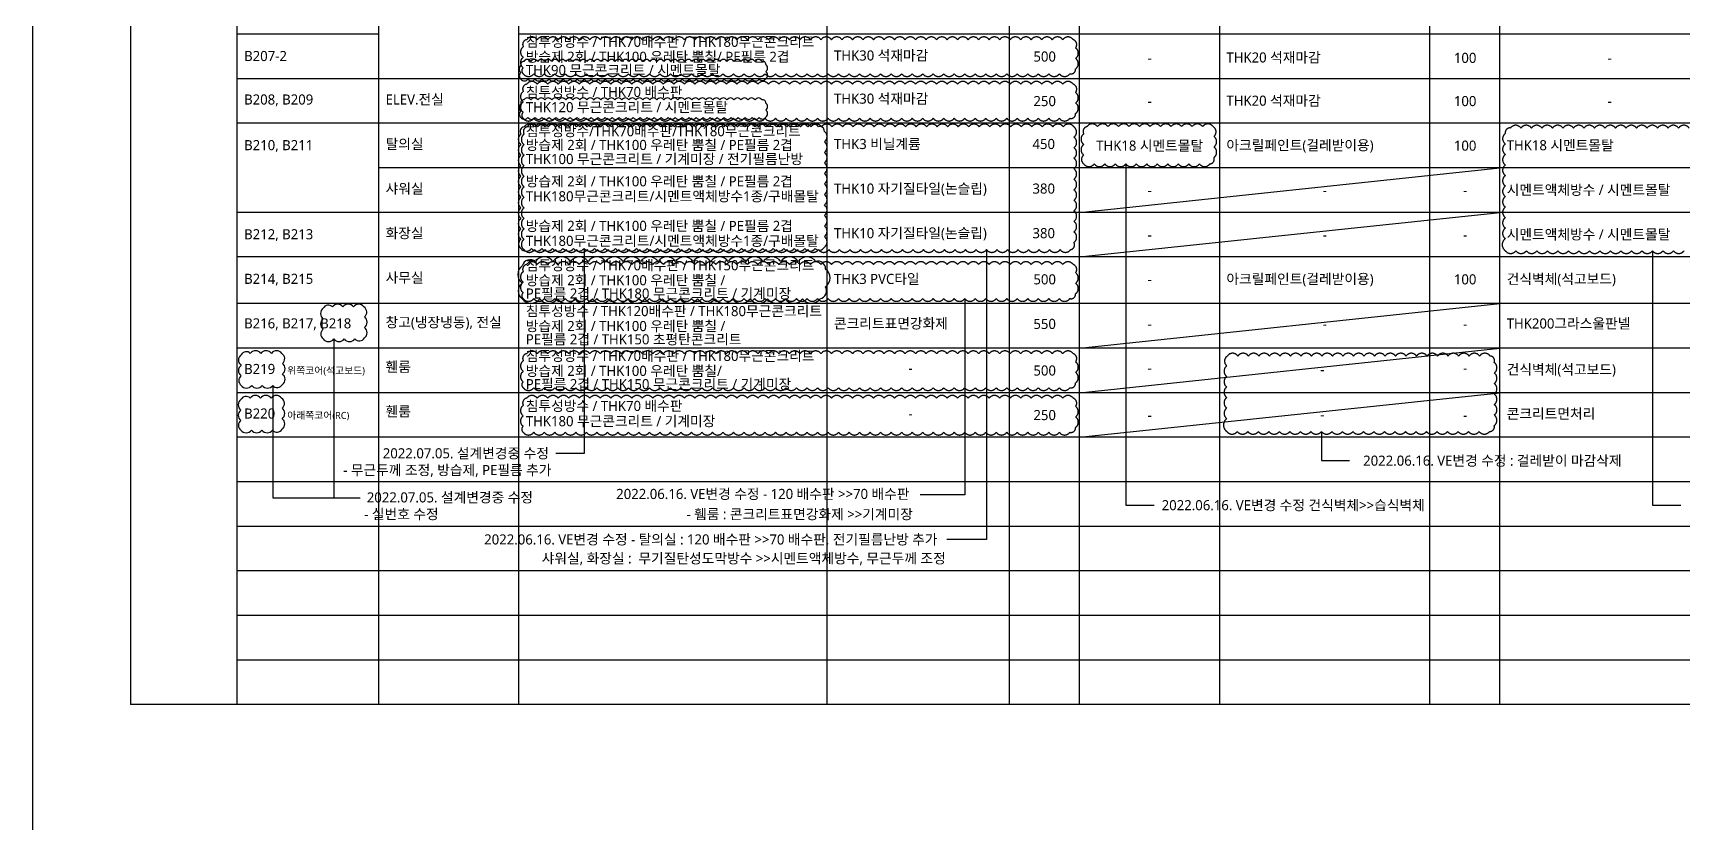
# Model space of a CAD drawing. Header units: millimetres. Extents: x 14892468 to 15300900, y -3565850 to -3401345.
# Drawn here: x 15110517 to 15115226, y -3407128 to -3404876 of the extents above; entities that cross this region are included whole.
import ezdxf
from ezdxf.enums import TextEntityAlignment as Align

# ---------------------------------------------------------------- set-up
doc = ezdxf.new("R2010")
doc.units = ezdxf.units.MM
doc.header["$LTSCALE"] = 100
doc.header["$MEASUREMENT"] = 0
doc.linetypes.add('ACAD_ISO03W100', pattern=[30, 12, -18])
doc.layers.get('Defpoints').update_dxf_attribs({"color": 171, "linetype": 'CONTINUOUS'})
for name, color, linetype in [('2', 7, 'CONTINUOUS'), ('9', 2, 'CONTINUOUS'), ('sol', 254, 'CONTINUOUS'), ('TEXT-기입', 6, 'CONTINUOUS')]:
    doc.layers.add(name, color=color, linetype=linetype)
doc.layers.add('VE변경사항적용-20220616', color=10, linetype='CONTINUOUS', plot=False)
doc.layers.add('설계변경중 추가', color=152, linetype='CONTINUOUS', plot=False)
doc.styles.add('나눔바른고딕', font='NanumBarunGothic.ttf')

msp = doc.modelspace()

# ---------------------------------------------------------------- hatches: boundary and pattern name
at = {"layer": '설계변경중 추가'}
h = msp.add_hatch(color=256, dxfattribs=at)
h.dxf.hatch_style = 1
edge = h.paths.add_edge_path()
edge.add_arc((15112117.7, -3404956.3), 2.16, 0, 360)
h = msp.add_hatch(color=256, dxfattribs=at)
h.dxf.hatch_style = 1
edge = h.paths.add_edge_path()
edge.add_arc((15112117.7, -3405066), 2.16, 0, 360)

# ---------------------------------------------------------------- linework, layer by layer
at = {"layer": '2'}
for p, q in [((15111100, -3406790.5), (15111100, -3401835.2)), ((15111504, -3406790.5), (15111504, -3401835.2)), ((15111904, -3406790.5), (15111904, -3401835.2)), ((15113504, -3406790.5), (15113504, -3401835.2)), ((15114704, -3406790.5), (15114704, -3401835.2)), ((15112784, -3406790.5), (15112784, -3401962.2)), ((15113304, -3406790.5), (15113304, -3401962.2)), ((15113904, -3406790.5), (15113904, -3401962.2)), ((15114504, -3406790.5), (15114504, -3401962.2))]:
    msp.add_line(p, q, dxfattribs=at)
at = {"layer": '9'}
msp.add_line((15117760, -3406790.5), (15110795.5, -3406790.5), dxfattribs=at)
at = {"layer": 'Defpoints', "ltscale": 0.1}
for p, q in [((15110516.9, -3565849.6), (15110516.9, -3401345.2)), ((15110795.5, -3401835.2), (15110795.5, -3406790.5)), ((15113504, -3405387), (15114704, -3405259.9)), ((15113504, -3405514), (15114704, -3405387)), ((15113504, -3405774), (15114704, -3405646.9)), ((15113504, -3405901.1), (15114704, -3405774)), ((15113504, -3406028.1), (15114704, -3405901.1))]:
    msp.add_line(p, q, dxfattribs=at)
at = {"layer": 'sol', "color": 8}
for p, q in [((15111504, -3404878.7), (15111100, -3404878.7)), ((15117760, -3404878.7), (15111904, -3404878.7)), ((15117760, -3405005.8), (15111100, -3405005.8)), ((15117760, -3405132.8), (15111100, -3405132.8)), ((15117760, -3405259.9), (15111504, -3405259.9)), ((15117760, -3405387), (15111100, -3405387)), ((15117760, -3405514), (15111100, -3405514)), ((15117760, -3405646.9), (15111100, -3405646.9)), ((15117760, -3405774), (15111100, -3405774)), ((15117760, -3405901.1), (15111100, -3405901.1)), ((15117760, -3406028.1), (15111100, -3406028.1)), ((15117760, -3406155.2), (15111100, -3406155.2)), ((15117760, -3406282.2), (15111100, -3406282.2)), ((15117760, -3406409.3), (15111100, -3406409.3)), ((15117760, -3406536.4), (15111100, -3406536.4)), ((15117760, -3406663.4), (15111100, -3406663.4))]:
    msp.add_line(p, q, dxfattribs=at)
at = {"layer": 'VE변경사항적용-20220616', "linetype": 'ACAD_ISO03W100'}
for points in [[(15111916.3, -3404991.7, 0.520567), (15111946.3, -3404991.7, 0.520567), (15111976.3, -3404991.7, 0.520567), (15112006.3, -3404991.7, 0.520567), (15112036.3, -3404991.7, 0.520567), (15112066.3, -3404991.7, 0.520567), (15112096.3, -3404991.7, 0.520567), (15112126.3, -3404991.7, 0.520567), (15112156.3, -3404991.7, 0.520567), (15112186.3, -3404991.7, 0.520567), (15112216.3, -3404991.7, 0.520567), (15112246.3, -3404991.7, 0.520567), (15112276.3, -3404991.7, 0.520567), (15112306.3, -3404991.7, 0.520567), (15112336.3, -3404991.7, 0.520567), (15112366.3, -3404991.7, 0.520567), (15112396.3, -3404991.7, 0.520567), (15112426.3, -3404991.7, 0.520567), (15112456.3, -3404991.7, 0.520567), (15112486.3, -3404991.7, 0.520567), (15112516.3, -3404991.7, 0.520567), (15112546.3, -3404991.7, 0.520567), (15112576.3, -3404991.7, 0.520567), (15112606.3, -3404991.7, 0.520567), (15112636.3, -3404991.7, 0.520567), (15112666.3, -3404991.7, 0.520567), (15112696.3, -3404991.7, 0.520567), (15112726.3, -3404991.7, 0.520567), (15112756.3, -3404991.7, 0.520567), (15112786.3, -3404991.7, 0.520567), (15112816.3, -3404991.7, 0.520567), (15112846.3, -3404991.7, 0.520567), (15112876.3, -3404991.7, 0.520567), (15112906.3, -3404991.7, 0.520567), (15112936.3, -3404991.7, 0.520567), (15112966.3, -3404991.7, 0.520567), (15112996.3, -3404991.7, 0.520567), (15113026.3, -3404991.7, 0.520567), (15113056.3, -3404991.7, 0.520567), (15113086.3, -3404991.7, 0.520567), (15113116.3, -3404991.7, 0.520567), (15113146.3, -3404991.7, 0.520567), (15113176.3, -3404991.7, 0.520567), (15113206.3, -3404991.7, 0.520567), (15113236.3, -3404991.7, 0.520567), (15113266.3, -3404991.7, 0.520567), (15113296.3, -3404991.7, 0.520567), (15113326.3, -3404991.7, 0.520567), (15113356.3, -3404991.7, 0.520567), (15113386.3, -3404991.7, 0.520567), (15113416.3, -3404991.7, 0.520567), (15113446.3, -3404991.7, 0.520567), (15113476.3, -3404991.7, 0.520567), (15113492.6, -3404977.9, 0.520567), (15113492.6, -3404947.9, 0.520567), (15113492.6, -3404917.9, 0.520567), (15113486, -3404894.5, 0.520567), (15113456, -3404894.5, 0.520567), (15113426, -3404894.5, 0.520567), (15113396, -3404894.5, 0.520567), (15113366, -3404894.5, 0.520567), (15113336, -3404894.5, 0.520567), (15113306, -3404894.5, 0.520567), (15113276, -3404894.5, 0.520567), (15113246, -3404894.5, 0.520567), (15113216, -3404894.5, 0.520567), (15113186, -3404894.5, 0.520567), (15113156, -3404894.5, 0.520567), (15113126, -3404894.5, 0.520567), (15113096, -3404894.5, 0.520567), (15113066, -3404894.5, 0.520567), (15113036, -3404894.5, 0.520567), (15113006, -3404894.5, 0.520567), (15112976, -3404894.5, 0.520567), (15112946, -3404894.5, 0.520567), (15112916, -3404894.5, 0.520567), (15112886, -3404894.5, 0.520567), (15112856, -3404894.5, 0.520567), (15112826, -3404894.5, 0.520567), (15112796, -3404894.5, 0.520567), (15112766, -3404894.5, 0.520567), (15112736, -3404894.5, 0.520567), (15112706, -3404894.5, 0.520567), (15112676, -3404894.5, 0.520567), (15112646, -3404894.5, 0.520567), (15112616, -3404894.5, 0.520567), (15112586, -3404894.5, 0.520567), (15112556, -3404894.5, 0.520567), (15112526, -3404894.5, 0.520567), (15112496, -3404894.5, 0.520567), (15112466, -3404894.5, 0.520567), (15112436, -3404894.5, 0.520567), (15112406, -3404894.5, 0.520567), (15112376, -3404894.5, 0.520567), (15112346, -3404894.5, 0.520567), (15112316, -3404894.5, 0.520567), (15112286, -3404894.5, 0.520567), (15112256, -3404894.5, 0.520567), (15112226, -3404894.5, 0.520567), (15112196, -3404894.5, 0.520567), (15112166, -3404894.5, 0.520567), (15112136, -3404894.5, 0.520567), (15112106, -3404894.5, 0.520567), (15112076, -3404894.5, 0.520567), (15112046, -3404894.5, 0.520567), (15112016, -3404894.5, 0.520567), (15111986, -3404894.5, 0.520567), (15111956, -3404894.5, 0.520567), (15111926, -3404894.5, 0.520567), (15111916.3, -3404914.8, 0.520567), (15111916.3, -3404944.8, 0.520567), (15111916.3, -3404974.8, 0.520567)], [(15111916.3, -3405118.7, 0.520567), (15111946.3, -3405118.7, 0.520567), (15111976.3, -3405118.7, 0.520567), (15112006.3, -3405118.7, 0.520567), (15112036.3, -3405118.7, 0.520567), (15112066.3, -3405118.7, 0.520567), (15112096.3, -3405118.7, 0.520567), (15112126.3, -3405118.7, 0.520567), (15112156.3, -3405118.7, 0.520567), (15112186.3, -3405118.7, 0.520567), (15112216.3, -3405118.7, 0.520567), (15112246.3, -3405118.7, 0.520567), (15112276.3, -3405118.7, 0.520567), (15112306.3, -3405118.7, 0.520567), (15112336.3, -3405118.7, 0.520567), (15112366.3, -3405118.7, 0.520567), (15112396.3, -3405118.7, 0.520567), (15112426.3, -3405118.7, 0.520567), (15112456.3, -3405118.7, 0.520567), (15112486.3, -3405118.7, 0.520567), (15112516.3, -3405118.7, 0.520567), (15112546.3, -3405118.7, 0.520567), (15112576.3, -3405118.7, 0.520567), (15112606.3, -3405118.7, 0.520567), (15112636.3, -3405118.7, 0.520567), (15112666.3, -3405118.7, 0.520567), (15112696.3, -3405118.7, 0.520567), (15112726.3, -3405118.7, 0.520567), (15112756.3, -3405118.7, 0.520567), (15112786.3, -3405118.7, 0.520567), (15112816.3, -3405118.7, 0.520567), (15112846.3, -3405118.7, 0.520567), (15112876.3, -3405118.7, 0.520567), (15112906.3, -3405118.7, 0.520567), (15112936.3, -3405118.7, 0.520567), (15112966.3, -3405118.7, 0.520567), (15112996.3, -3405118.7, 0.520567), (15113026.3, -3405118.7, 0.520567), (15113056.3, -3405118.7, 0.520567), (15113086.3, -3405118.7, 0.520567), (15113116.3, -3405118.7, 0.520567), (15113146.3, -3405118.7, 0.520567), (15113176.3, -3405118.7, 0.520567), (15113206.3, -3405118.7, 0.520567), (15113236.3, -3405118.7, 0.520567), (15113266.3, -3405118.7, 0.520567), (15113296.3, -3405118.7, 0.520567), (15113326.3, -3405118.7, 0.520567), (15113356.3, -3405118.7, 0.520567), (15113386.3, -3405118.7, 0.520567), (15113416.3, -3405118.7, 0.520567), (15113446.3, -3405118.7, 0.520567), (15113476.3, -3405118.7, 0.520567), (15113492.6, -3405105, 0.520567), (15113492.6, -3405075, 0.520567), (15113492.6, -3405045, 0.520567), (15113486, -3405021.5, 0.520567), (15113456, -3405021.5, 0.520567), (15113426, -3405021.5, 0.520567), (15113396, -3405021.5, 0.520567), (15113366, -3405021.5, 0.520567), (15113336, -3405021.5, 0.520567), (15113306, -3405021.5, 0.520567), (15113276, -3405021.5, 0.520567), (15113246, -3405021.5, 0.520567), (15113216, -3405021.5, 0.520567), (15113186, -3405021.5, 0.520567), (15113156, -3405021.5, 0.520567), (15113126, -3405021.5, 0.520567), (15113096, -3405021.5, 0.520567), (15113066, -3405021.5, 0.520567), (15113036, -3405021.5, 0.520567), (15113006, -3405021.5, 0.520567), (15112976, -3405021.5, 0.520567), (15112946, -3405021.5, 0.520567), (15112916, -3405021.5, 0.520567), (15112886, -3405021.5, 0.520567), (15112856, -3405021.5, 0.520567), (15112826, -3405021.5, 0.520567), (15112796, -3405021.5, 0.520567), (15112766, -3405021.5, 0.520567), (15112736, -3405021.5, 0.520567), (15112706, -3405021.5, 0.520567), (15112676, -3405021.5, 0.520567), (15112646, -3405021.5, 0.520567), (15112616, -3405021.5, 0.520567), (15112586, -3405021.5, 0.520567), (15112556, -3405021.5, 0.520567), (15112526, -3405021.5, 0.520567), (15112496, -3405021.5, 0.520567), (15112466, -3405021.5, 0.520567), (15112436, -3405021.5, 0.520567), (15112406, -3405021.5, 0.520567), (15112376, -3405021.5, 0.520567), (15112346, -3405021.5, 0.520567), (15112316, -3405021.5, 0.520567), (15112286, -3405021.5, 0.520567), (15112256, -3405021.5, 0.520567), (15112226, -3405021.5, 0.520567), (15112196, -3405021.5, 0.520567), (15112166, -3405021.5, 0.520567), (15112136, -3405021.5, 0.520567), (15112106, -3405021.5, 0.520567), (15112076, -3405021.5, 0.520567), (15112046, -3405021.5, 0.520567), (15112016, -3405021.5, 0.520567), (15111986, -3405021.5, 0.520567), (15111956, -3405021.5, 0.520567), (15111926, -3405021.5, 0.520567), (15111916.3, -3405041.9, 0.520567), (15111916.3, -3405071.9, 0.520567), (15111916.3, -3405101.9, 0.520567)], [(15111918.6, -3405493.2, 0.520567), (15111948.6, -3405493.2, 0.520567), (15111978.6, -3405493.2, 0.520567), (15112008.6, -3405493.2, 0.520567), (15112038.6, -3405493.2, 0.520567), (15112068.6, -3405493.2, 0.520567), (15112098.6, -3405493.2, 0.520567), (15112128.6, -3405493.2, 0.520567), (15112158.6, -3405493.2, 0.520567), (15112188.6, -3405493.2, 0.520567), (15112218.6, -3405493.2, 0.520567), (15112248.6, -3405493.2, 0.520567), (15112278.6, -3405493.2, 0.520567), (15112308.6, -3405493.2, 0.520567), (15112338.6, -3405493.2, 0.520567), (15112368.6, -3405493.2, 0.520567), (15112398.6, -3405493.2, 0.520567), (15112428.6, -3405493.2, 0.520567), (15112458.6, -3405493.2, 0.520567), (15112488.6, -3405493.2, 0.520567), (15112518.6, -3405493.2, 0.520567), (15112548.6, -3405493.2, 0.520567), (15112578.6, -3405493.2, 0.520567), (15112608.6, -3405493.2, 0.520567), (15112638.6, -3405493.2, 0.520567), (15112668.6, -3405493.2, 0.520567), (15112698.6, -3405493.2, 0.520567), (15112728.6, -3405493.2, 0.520567), (15112758.6, -3405493.2, 0.520567), (15112788.6, -3405493.2, 0.520567), (15112818.6, -3405493.2, 0.520567), (15112848.6, -3405493.2, 0.520567), (15112878.6, -3405493.2, 0.520567), (15112908.6, -3405493.2, 0.520567), (15112938.6, -3405493.2, 0.520567), (15112968.6, -3405493.2, 0.520567), (15112998.6, -3405493.2, 0.520567), (15113028.6, -3405493.2, 0.520567), (15113058.6, -3405493.2, 0.520567), (15113088.6, -3405493.2, 0.520567), (15113118.6, -3405493.2, 0.520567), (15113148.6, -3405493.2, 0.520567), (15113178.6, -3405493.2, 0.520567), (15113208.6, -3405493.2, 0.520567), (15113238.6, -3405493.2, 0.520567), (15113268.6, -3405493.2, 0.520567), (15113298.6, -3405493.2, 0.520567), (15113328.6, -3405493.2, 0.520567), (15113358.6, -3405493.2, 0.520567), (15113388.6, -3405493.2, 0.520567), (15113418.6, -3405493.2, 0.520567), (15113448.6, -3405493.2, 0.520567), (15113478.6, -3405493.2, 0.520567), (15113487.9, -3405472.5, 0.520567), (15113487.9, -3405442.5, 0.520567), (15113487.9, -3405412.5, 0.520567), (15113487.9, -3405382.5, 0.520567), (15113487.9, -3405352.5, 0.520567), (15113487.9, -3405322.5, 0.520567), (15113487.9, -3405292.5, 0.520567), (15113487.9, -3405262.5, 0.520567), (15113487.9, -3405232.5, 0.520567), (15113487.9, -3405202.5, 0.520567), (15113487.9, -3405172.5, 0.520567), (15113487.6, -3405142.9, 0.520567), (15113457.6, -3405142.9, 0.520567), (15113427.6, -3405142.9, 0.520567), (15113397.6, -3405142.9, 0.520567), (15113367.6, -3405142.9, 0.520567), (15113337.6, -3405142.9, 0.520567), (15113307.6, -3405142.9, 0.520567), (15113277.6, -3405142.9, 0.520567), (15113247.6, -3405142.9, 0.520567), (15113217.6, -3405142.9, 0.520567), (15113187.6, -3405142.9, 0.520567), (15113157.6, -3405142.9, 0.520567), (15113127.6, -3405142.9, 0.520567), (15113097.6, -3405142.9, 0.520567), (15113067.6, -3405142.9, 0.520567), (15113037.6, -3405142.9, 0.520567), (15113007.6, -3405142.9, 0.520567), (15112977.6, -3405142.9, 0.520567), (15112947.6, -3405142.9, 0.520567), (15112917.6, -3405142.9, 0.520567), (15112887.6, -3405142.9, 0.520567), (15112857.6, -3405142.9, 0.520567), (15112827.6, -3405142.9, 0.520567), (15112797.6, -3405142.9, 0.520567), (15112767.6, -3405142.9, 0.520567), (15112737.6, -3405142.9, 0.520567), (15112707.6, -3405142.9, 0.520567), (15112677.6, -3405142.9, 0.520567), (15112647.6, -3405142.9, 0.520567), (15112617.6, -3405142.9, 0.520567), (15112587.6, -3405142.9, 0.520567), (15112557.6, -3405142.9, 0.520567), (15112527.6, -3405142.9, 0.520567), (15112497.6, -3405142.9, 0.520567), (15112467.6, -3405142.9, 0.520567), (15112437.6, -3405142.9, 0.520567), (15112407.6, -3405142.9, 0.520567), (15112377.6, -3405142.9, 0.520567), (15112347.6, -3405142.9, 0.520567), (15112317.6, -3405142.9, 0.520567), (15112287.6, -3405142.9, 0.520567), (15112257.6, -3405142.9, 0.520567), (15112227.6, -3405142.9, 0.520567), (15112197.6, -3405142.9, 0.520567), (15112167.6, -3405142.9, 0.520567), (15112137.6, -3405142.9, 0.520567), (15112107.6, -3405142.9, 0.520567), (15112077.6, -3405142.9, 0.520567), (15112047.6, -3405142.9, 0.520567), (15112017.6, -3405142.9, 0.520567), (15111987.6, -3405142.9, 0.520567), (15111957.6, -3405142.9, 0.520567), (15111927.6, -3405142.9, 0.520567), (15111918.6, -3405164, 0.520567), (15111918.6, -3405194, 0.520567), (15111918.6, -3405224, 0.520567), (15111918.6, -3405254, 0.520567), (15111918.6, -3405284, 0.520567), (15111918.6, -3405314, 0.520567), (15111918.6, -3405344, 0.520567), (15111918.6, -3405374, 0.520567), (15111918.6, -3405404, 0.520567), (15111918.6, -3405434, 0.520567), (15111918.6, -3405464, 0.520567)], [(15113516, -3405248.8, 0.520567), (15113546, -3405248.8, 0.520567), (15113576, -3405248.8, 0.520567), (15113606, -3405248.8, 0.520567), (15113636, -3405248.8, 0.520567), (15113666, -3405248.8, 0.520567), (15113696, -3405248.8, 0.520567), (15113726, -3405248.8, 0.520567), (15113756, -3405248.8, 0.520567), (15113786, -3405248.8, 0.520567), (15113816, -3405248.8, 0.520567), (15113846, -3405248.8, 0.520567), (15113876, -3405248.8, 0.520567), (15113887.5, -3405230.3, 0.520567), (15113887.5, -3405200.3, 0.520567), (15113887.5, -3405170.3, 0.520567), (15113885.2, -3405142.5, 0.520567), (15113855.2, -3405142.5, 0.520567), (15113825.2, -3405142.5, 0.520567), (15113795.2, -3405142.5, 0.520567), (15113765.2, -3405142.5, 0.520567), (15113735.2, -3405142.5, 0.520567), (15113705.2, -3405142.5, 0.520567), (15113675.2, -3405142.5, 0.520567), (15113645.2, -3405142.5, 0.520567), (15113615.2, -3405142.5, 0.520567), (15113585.2, -3405142.5, 0.520567), (15113555.2, -3405142.5, 0.520567), (15113525.2, -3405142.5, 0.520567), (15113516, -3405163.3, 0.520567), (15113516, -3405193.3, 0.520567), (15113516, -3405223.3, 0.520567)], [(15111916.3, -3405632.8, 0.520567), (15111946.3, -3405632.8, 0.520567), (15111976.3, -3405632.8, 0.520567), (15112006.3, -3405632.8, 0.520567), (15112036.3, -3405632.8, 0.520567), (15112066.3, -3405632.8, 0.520567), (15112096.3, -3405632.8, 0.520567), (15112126.3, -3405632.8, 0.520567), (15112156.3, -3405632.8, 0.520567), (15112186.3, -3405632.8, 0.520567), (15112216.3, -3405632.8, 0.520567), (15112246.3, -3405632.8, 0.520567), (15112276.3, -3405632.8, 0.520567), (15112306.3, -3405632.8, 0.520567), (15112336.3, -3405632.8, 0.520567), (15112366.3, -3405632.8, 0.520567), (15112396.3, -3405632.8, 0.520567), (15112426.3, -3405632.8, 0.520567), (15112456.3, -3405632.8, 0.520567), (15112486.3, -3405632.8, 0.520567), (15112516.3, -3405632.8, 0.520567), (15112546.3, -3405632.8, 0.520567), (15112576.3, -3405632.8, 0.520567), (15112606.3, -3405632.8, 0.520567), (15112636.3, -3405632.8, 0.520567), (15112666.3, -3405632.8, 0.520567), (15112696.3, -3405632.8, 0.520567), (15112726.3, -3405632.8, 0.520567), (15112756.3, -3405632.8, 0.520567), (15112786.3, -3405632.8, 0.520567), (15112816.3, -3405632.8, 0.520567), (15112846.3, -3405632.8, 0.520567), (15112876.3, -3405632.8, 0.520567), (15112906.3, -3405632.8, 0.520567), (15112936.3, -3405632.8, 0.520567), (15112966.3, -3405632.8, 0.520567), (15112996.3, -3405632.8, 0.520567), (15113026.3, -3405632.8, 0.520567), (15113056.3, -3405632.8, 0.520567), (15113086.3, -3405632.8, 0.520567), (15113116.3, -3405632.8, 0.520567), (15113146.3, -3405632.8, 0.520567), (15113176.3, -3405632.8, 0.520567), (15113206.3, -3405632.8, 0.520567), (15113236.3, -3405632.8, 0.520567), (15113266.3, -3405632.8, 0.520567), (15113296.3, -3405632.8, 0.520567), (15113326.3, -3405632.8, 0.520567), (15113356.3, -3405632.8, 0.520567), (15113386.3, -3405632.8, 0.520567), (15113416.3, -3405632.8, 0.520567), (15113446.3, -3405632.8, 0.520567), (15113476.3, -3405632.8, 0.520567), (15113492.6, -3405619.1, 0.520567), (15113492.6, -3405589.1, 0.520567), (15113492.6, -3405559.1, 0.520567), (15113486, -3405535.6, 0.520567), (15113456, -3405535.6, 0.520567), (15113426, -3405535.6, 0.520567), (15113396, -3405535.6, 0.520567), (15113366, -3405535.6, 0.520567), (15113336, -3405535.6, 0.520567), (15113306, -3405535.6, 0.520567), (15113276, -3405535.6, 0.520567), (15113246, -3405535.6, 0.520567), (15113216, -3405535.6, 0.520567), (15113186, -3405535.6, 0.520567), (15113156, -3405535.6, 0.520567), (15113126, -3405535.6, 0.520567), (15113096, -3405535.6, 0.520567), (15113066, -3405535.6, 0.520567), (15113036, -3405535.6, 0.520567), (15113006, -3405535.6, 0.520567), (15112976, -3405535.6, 0.520567), (15112946, -3405535.6, 0.520567), (15112916, -3405535.6, 0.520567), (15112886, -3405535.6, 0.520567), (15112856, -3405535.6, 0.520567), (15112826, -3405535.6, 0.520567), (15112796, -3405535.6, 0.520567), (15112766, -3405535.6, 0.520567), (15112736, -3405535.6, 0.520567), (15112706, -3405535.6, 0.520567), (15112676, -3405535.6, 0.520567), (15112646, -3405535.6, 0.520567), (15112616, -3405535.6, 0.520567), (15112586, -3405535.6, 0.520567), (15112556, -3405535.6, 0.520567), (15112526, -3405535.6, 0.520567), (15112496, -3405535.6, 0.520567), (15112466, -3405535.6, 0.520567), (15112436, -3405535.6, 0.520567), (15112406, -3405535.6, 0.520567), (15112376, -3405535.6, 0.520567), (15112346, -3405535.6, 0.520567), (15112316, -3405535.6, 0.520567), (15112286, -3405535.6, 0.520567), (15112256, -3405535.6, 0.520567), (15112226, -3405535.6, 0.520567), (15112196, -3405535.6, 0.520567), (15112166, -3405535.6, 0.520567), (15112136, -3405535.6, 0.520567), (15112106, -3405535.6, 0.520567), (15112076, -3405535.6, 0.520567), (15112046, -3405535.6, 0.520567), (15112016, -3405535.6, 0.520567), (15111986, -3405535.6, 0.520567), (15111956, -3405535.6, 0.520567), (15111926, -3405535.6, 0.520567), (15111916.3, -3405556, 0.520567), (15111916.3, -3405586, 0.520567), (15111916.3, -3405616, 0.520567)], [(15111916.3, -3405886.9, 0.520567), (15111946.3, -3405886.9, 0.520567), (15111976.3, -3405886.9, 0.520567), (15112006.3, -3405886.9, 0.520567), (15112036.3, -3405886.9, 0.520567), (15112066.3, -3405886.9, 0.520567), (15112096.3, -3405886.9, 0.520567), (15112126.3, -3405886.9, 0.520567), (15112156.3, -3405886.9, 0.520567), (15112186.3, -3405886.9, 0.520567), (15112216.3, -3405886.9, 0.520567), (15112246.3, -3405886.9, 0.520567), (15112276.3, -3405886.9, 0.520567), (15112306.3, -3405886.9, 0.520567), (15112336.3, -3405886.9, 0.520567), (15112366.3, -3405886.9, 0.520567), (15112396.3, -3405886.9, 0.520567), (15112426.3, -3405886.9, 0.520567), (15112456.3, -3405886.9, 0.520567), (15112486.3, -3405886.9, 0.520567), (15112516.3, -3405886.9, 0.520567), (15112546.3, -3405886.9, 0.520567), (15112576.3, -3405886.9, 0.520567), (15112606.3, -3405886.9, 0.520567), (15112636.3, -3405886.9, 0.520567), (15112666.3, -3405886.9, 0.520567), (15112696.3, -3405886.9, 0.520567), (15112726.3, -3405886.9, 0.520567), (15112756.3, -3405886.9, 0.520567), (15112786.3, -3405886.9, 0.520567), (15112816.3, -3405886.9, 0.520567), (15112846.3, -3405886.9, 0.520567), (15112876.3, -3405886.9, 0.520567), (15112906.3, -3405886.9, 0.520567), (15112936.3, -3405886.9, 0.520567), (15112966.3, -3405886.9, 0.520567), (15112996.3, -3405886.9, 0.520567), (15113026.3, -3405886.9, 0.520567), (15113056.3, -3405886.9, 0.520567), (15113086.3, -3405886.9, 0.520567), (15113116.3, -3405886.9, 0.520567), (15113146.3, -3405886.9, 0.520567), (15113176.3, -3405886.9, 0.520567), (15113206.3, -3405886.9, 0.520567), (15113236.3, -3405886.9, 0.520567), (15113266.3, -3405886.9, 0.520567), (15113296.3, -3405886.9, 0.520567), (15113326.3, -3405886.9, 0.520567), (15113356.3, -3405886.9, 0.520567), (15113386.3, -3405886.9, 0.520567), (15113416.3, -3405886.9, 0.520567), (15113446.3, -3405886.9, 0.520567), (15113476.3, -3405886.9, 0.520567), (15113492.6, -3405873.2, 0.520567), (15113492.6, -3405843.2, 0.520567), (15113492.6, -3405813.2, 0.520567), (15113486, -3405789.8, 0.520567), (15113456, -3405789.8, 0.520567), (15113426, -3405789.8, 0.520567), (15113396, -3405789.8, 0.520567), (15113366, -3405789.8, 0.520567), (15113336, -3405789.8, 0.520567), (15113306, -3405789.8, 0.520567), (15113276, -3405789.8, 0.520567), (15113246, -3405789.8, 0.520567), (15113216, -3405789.8, 0.520567), (15113186, -3405789.8, 0.520567), (15113156, -3405789.8, 0.520567), (15113126, -3405789.8, 0.520567), (15113096, -3405789.8, 0.520567), (15113066, -3405789.8, 0.520567), (15113036, -3405789.8, 0.520567), (15113006, -3405789.8, 0.520567), (15112976, -3405789.8, 0.520567), (15112946, -3405789.8, 0.520567), (15112916, -3405789.8, 0.520567), (15112886, -3405789.8, 0.520567), (15112856, -3405789.8, 0.520567), (15112826, -3405789.8, 0.520567), (15112796, -3405789.8, 0.520567), (15112766, -3405789.8, 0.520567), (15112736, -3405789.8, 0.520567), (15112706, -3405789.8, 0.520567), (15112676, -3405789.8, 0.520567), (15112646, -3405789.8, 0.520567), (15112616, -3405789.8, 0.520567), (15112586, -3405789.8, 0.520567), (15112556, -3405789.8, 0.520567), (15112526, -3405789.8, 0.520567), (15112496, -3405789.8, 0.520567), (15112466, -3405789.8, 0.520567), (15112436, -3405789.8, 0.520567), (15112406, -3405789.8, 0.520567), (15112376, -3405789.8, 0.520567), (15112346, -3405789.8, 0.520567), (15112316, -3405789.8, 0.520567), (15112286, -3405789.8, 0.520567), (15112256, -3405789.8, 0.520567), (15112226, -3405789.8, 0.520567), (15112196, -3405789.8, 0.520567), (15112166, -3405789.8, 0.520567), (15112136, -3405789.8, 0.520567), (15112106, -3405789.8, 0.520567), (15112076, -3405789.8, 0.520567), (15112046, -3405789.8, 0.520567), (15112016, -3405789.8, 0.520567), (15111986, -3405789.8, 0.520567), (15111956, -3405789.8, 0.520567), (15111926, -3405789.8, 0.520567), (15111916.3, -3405810.1, 0.520567), (15111916.3, -3405840.1, 0.520567), (15111916.3, -3405870.1, 0.520567)], [(15113924.3, -3406011.6, 0.520567), (15113954.3, -3406011.6, 0.520567), (15113984.3, -3406011.6, 0.520567), (15114014.3, -3406011.6, 0.520567), (15114044.3, -3406011.6, 0.520567), (15114074.3, -3406011.6, 0.520567), (15114104.3, -3406011.6, 0.520567), (15114134.3, -3406011.6, 0.520567), (15114164.3, -3406011.6, 0.520567), (15114194.3, -3406011.6, 0.520567), (15114224.3, -3406011.6, 0.520567), (15114254.3, -3406011.6, 0.520567), (15114284.3, -3406011.6, 0.520567), (15114314.3, -3406011.6, 0.520567), (15114344.3, -3406011.6, 0.520567), (15114374.3, -3406011.6, 0.520567), (15114404.3, -3406011.6, 0.520567), (15114434.3, -3406011.6, 0.520567), (15114464.3, -3406011.6, 0.520567), (15114494.3, -3406011.6, 0.520567), (15114524.3, -3406011.6, 0.520567), (15114554.3, -3406011.6, 0.520567), (15114584.3, -3406011.6, 0.520567), (15114614.3, -3406011.6, 0.520567), (15114644.3, -3406011.6, 0.520567), (15114674.3, -3406011.6, 0.520567), (15114687.5, -3405994.9, 0.520567), (15114687.5, -3405964.9, 0.520567), (15114687.5, -3405934.9, 0.520567), (15114687.5, -3405904.9, 0.520567), (15114687.5, -3405874.9, 0.520567), (15114687.5, -3405844.9, 0.520567), (15114687.5, -3405814.9, 0.520567), (15114675.9, -3405796.5, 0.520567), (15114645.9, -3405796.5, 0.520567), (15114615.9, -3405796.5, 0.520567), (15114585.9, -3405796.5, 0.520567), (15114555.9, -3405796.5, 0.520567), (15114525.9, -3405796.5, 0.520567), (15114495.9, -3405796.5, 0.520567), (15114465.9, -3405796.5, 0.520567), (15114435.9, -3405796.5, 0.520567), (15114405.9, -3405796.5, 0.520567), (15114375.9, -3405796.5, 0.520567), (15114345.9, -3405796.5, 0.520567), (15114315.9, -3405796.5, 0.520567), (15114285.9, -3405796.5, 0.520567), (15114255.9, -3405796.5, 0.520567), (15114225.9, -3405796.5, 0.520567), (15114195.9, -3405796.5, 0.520567), (15114165.9, -3405796.5, 0.520567), (15114135.9, -3405796.5, 0.520567), (15114105.9, -3405796.5, 0.520567), (15114075.9, -3405796.5, 0.520567), (15114045.9, -3405796.5, 0.520567), (15114015.9, -3405796.5, 0.520567), (15113985.9, -3405796.5, 0.520567), (15113955.9, -3405796.5, 0.520567), (15113925.9, -3405796.5, 0.520567), (15113924.3, -3405824.9, 0.520567), (15113924.3, -3405854.9, 0.520567), (15113924.3, -3405884.9, 0.520567), (15113924.3, -3405914.9, 0.520567), (15113924.3, -3405944.9, 0.520567), (15113924.3, -3405974.9, 0.520567)], [(15111916.3, -3406014, 0.520567), (15111946.3, -3406014, 0.520567), (15111976.3, -3406014, 0.520567), (15112006.3, -3406014, 0.520567), (15112036.3, -3406014, 0.520567), (15112066.3, -3406014, 0.520567), (15112096.3, -3406014, 0.520567), (15112126.3, -3406014, 0.520567), (15112156.3, -3406014, 0.520567), (15112186.3, -3406014, 0.520567), (15112216.3, -3406014, 0.520567), (15112246.3, -3406014, 0.520567), (15112276.3, -3406014, 0.520567), (15112306.3, -3406014, 0.520567), (15112336.3, -3406014, 0.520567), (15112366.3, -3406014, 0.520567), (15112396.3, -3406014, 0.520567), (15112426.3, -3406014, 0.520567), (15112456.3, -3406014, 0.520567), (15112486.3, -3406014, 0.520567), (15112516.3, -3406014, 0.520567), (15112546.3, -3406014, 0.520567), (15112576.3, -3406014, 0.520567), (15112606.3, -3406014, 0.520567), (15112636.3, -3406014, 0.520567), (15112666.3, -3406014, 0.520567), (15112696.3, -3406014, 0.520567), (15112726.3, -3406014, 0.520567), (15112756.3, -3406014, 0.520567), (15112786.3, -3406014, 0.520567), (15112816.3, -3406014, 0.520567), (15112846.3, -3406014, 0.520567), (15112876.3, -3406014, 0.520567), (15112906.3, -3406014, 0.520567), (15112936.3, -3406014, 0.520567), (15112966.3, -3406014, 0.520567), (15112996.3, -3406014, 0.520567), (15113026.3, -3406014, 0.520567), (15113056.3, -3406014, 0.520567), (15113086.3, -3406014, 0.520567), (15113116.3, -3406014, 0.520567), (15113146.3, -3406014, 0.520567), (15113176.3, -3406014, 0.520567), (15113206.3, -3406014, 0.520567), (15113236.3, -3406014, 0.520567), (15113266.3, -3406014, 0.520567), (15113296.3, -3406014, 0.520567), (15113326.3, -3406014, 0.520567), (15113356.3, -3406014, 0.520567), (15113386.3, -3406014, 0.520567), (15113416.3, -3406014, 0.520567), (15113446.3, -3406014, 0.520567), (15113476.3, -3406014, 0.520567), (15113492.6, -3406000.2, 0.520567), (15113492.6, -3405970.2, 0.520567), (15113492.6, -3405940.2, 0.520567), (15113486, -3405916.8, 0.520567), (15113456, -3405916.8, 0.520567), (15113426, -3405916.8, 0.520567), (15113396, -3405916.8, 0.520567), (15113366, -3405916.8, 0.520567), (15113336, -3405916.8, 0.520567), (15113306, -3405916.8, 0.520567), (15113276, -3405916.8, 0.520567), (15113246, -3405916.8, 0.520567), (15113216, -3405916.8, 0.520567), (15113186, -3405916.8, 0.520567), (15113156, -3405916.8, 0.520567), (15113126, -3405916.8, 0.520567), (15113096, -3405916.8, 0.520567), (15113066, -3405916.8, 0.520567), (15113036, -3405916.8, 0.520567), (15113006, -3405916.8, 0.520567), (15112976, -3405916.8, 0.520567), (15112946, -3405916.8, 0.520567), (15112916, -3405916.8, 0.520567), (15112886, -3405916.8, 0.520567), (15112856, -3405916.8, 0.520567), (15112826, -3405916.8, 0.520567), (15112796, -3405916.8, 0.520567), (15112766, -3405916.8, 0.520567), (15112736, -3405916.8, 0.520567), (15112706, -3405916.8, 0.520567), (15112676, -3405916.8, 0.520567), (15112646, -3405916.8, 0.520567), (15112616, -3405916.8, 0.520567), (15112586, -3405916.8, 0.520567), (15112556, -3405916.8, 0.520567), (15112526, -3405916.8, 0.520567), (15112496, -3405916.8, 0.520567), (15112466, -3405916.8, 0.520567), (15112436, -3405916.8, 0.520567), (15112406, -3405916.8, 0.520567), (15112376, -3405916.8, 0.520567), (15112346, -3405916.8, 0.520567), (15112316, -3405916.8, 0.520567), (15112286, -3405916.8, 0.520567), (15112256, -3405916.8, 0.520567), (15112226, -3405916.8, 0.520567), (15112196, -3405916.8, 0.520567), (15112166, -3405916.8, 0.520567), (15112136, -3405916.8, 0.520567), (15112106, -3405916.8, 0.520567), (15112076, -3405916.8, 0.520567), (15112046, -3405916.8, 0.520567), (15112016, -3405916.8, 0.520567), (15111986, -3405916.8, 0.520567), (15111956, -3405916.8, 0.520567), (15111926, -3405916.8, 0.520567), (15111916.3, -3405937.2, 0.520567), (15111916.3, -3405967.2, 0.520567), (15111916.3, -3405997.2, 0.520567)]]:
    msp.add_lwpolyline(points, format="xyb", close=True, dxfattribs=at)
msp.add_lwpolyline([(15115243.8, -3405146.4, 0.520567), (15115213.8, -3405146.4, 0.520567), (15115183.8, -3405146.4, 0.520567), (15115153.8, -3405146.4, 0.520567), (15115123.8, -3405146.4, 0.520567), (15115093.8, -3405146.4, 0.520567), (15115063.8, -3405146.4, 0.520567), (15115033.8, -3405146.4, 0.520567), (15115003.8, -3405146.4, 0.520567), (15114973.8, -3405146.4, 0.520567), (15114943.8, -3405146.4, 0.520567), (15114913.8, -3405146.4, 0.520567), (15114883.8, -3405146.4, 0.520567), (15114853.8, -3405146.4, 0.520567), (15114823.8, -3405146.4, 0.520567), (15114793.8, -3405146.4, 0.520567), (15114763.8, -3405146.4, 0.520567), (15114733.8, -3405146.4, 0.520567), (15114719.3, -3405161.9, 0.520567), (15114719.3, -3405191.9, 0.520567), (15114719.3, -3405221.9, 0.520567), (15114719.3, -3405251.9, 0.520567), (15114719.3, -3405281.9, 0.520567), (15114719.3, -3405311.9, 0.520567), (15114719.3, -3405341.9, 0.520567), (15114719.3, -3405371.9, 0.520567), (15114719.3, -3405401.9, 0.520567), (15114719.3, -3405431.9, 0.520567), (15114719.3, -3405461.9, 0.520567), (15114719.3, -3405496.4, 0.520567), (15114749.3, -3405496.4, 0.520567), (15114779.3, -3405496.4, 0.520567), (15114809.3, -3405496.4, 0.520567), (15114839.3, -3405496.4, 0.520567), (15114869.3, -3405496.4, 0.520567), (15114899.3, -3405496.4, 0.520567), (15114929.3, -3405496.4, 0.520567), (15114959.3, -3405496.4, 0.520567), (15114989.3, -3405496.4, 0.520567), (15115019.3, -3405496.4, 0.520567), (15115049.3, -3405496.4, 0.520567), (15115079.3, -3405496.4, 0.520567), (15115109.3, -3405496.4, 0.520567), (15115139.3, -3405496.4, 0.520567), (15115169.3, -3405496.4, 0.520567), (15115199.3, -3405496.4, 0.520567), (15115229.3, -3405496.4, 0.520567)], format="xyb", dxfattribs=at)
at = {"layer": 'VE변경사항적용-20220616'}
for points in [[(15113636, -3405248.8), (15113636, -3406221.7), (15113716.5, -3406221.7)], [(15113238.6, -3405493.2), (15113238.6, -3406320.1), (15113125.4, -3406320.1)], [(15115139.3, -3405497.1), (15115139.3, -3406221.7), (15115219.9, -3406221.7)], [(15113176.3, -3405632.8), (15113176.3, -3406191.9), (15113049.4, -3406191.9)], [(15114194.3, -3406011.6), (15114194.3, -3406094.6), (15114274.9, -3406094.6)]]:
    msp.add_lwpolyline(points, dxfattribs=at)
at = {"layer": '설계변경중 추가'}
for p, q in [((15111375.4, -3405747.6), (15111375.4, -3406200.5)), ((15111201.1, -3405880.2), (15111201.1, -3406200.5)), ((15111201.1, -3406200.5), (15111451.2, -3406200.5))]:
    msp.add_line(p, q, dxfattribs=at)
for points in [[(15111909.7, -3405006.8, 0.520567), (15111929.7, -3405006.8, 0.520567), (15111949.7, -3405006.8, 0.520567), (15111969.7, -3405006.8, 0.520567), (15111989.7, -3405006.8, 0.520567), (15112009.7, -3405006.8, 0.520567), (15112029.7, -3405006.8, 0.520567), (15112049.7, -3405006.8, 0.520567), (15112069.7, -3405006.8, 0.520567), (15112089.7, -3405006.8, 0.520567), (15112109.7, -3405006.8, 0.520567), (15112129.7, -3405006.8, 0.520567), (15112149.7, -3405006.8, 0.520567), (15112169.7, -3405006.8, 0.520567), (15112189.7, -3405006.8, 0.520567), (15112209.7, -3405006.8, 0.520567), (15112229.7, -3405006.8, 0.520567), (15112249.7, -3405006.8, 0.520567), (15112269.7, -3405006.8, 0.520567), (15112289.7, -3405006.8, 0.520567), (15112309.7, -3405006.8, 0.520567), (15112329.7, -3405006.8, 0.520567), (15112349.7, -3405006.8, 0.520567), (15112369.7, -3405006.8, 0.520567), (15112389.7, -3405006.8, 0.520567), (15112409.7, -3405006.8, 0.520567), (15112429.7, -3405006.8, 0.520567), (15112449.7, -3405006.8, 0.520567), (15112469.7, -3405006.8, 0.520567), (15112489.7, -3405006.8, 0.520567), (15112509.7, -3405006.8, 0.520567), (15112529.7, -3405006.8, 0.520567), (15112549.7, -3405006.8, 0.520567), (15112569.7, -3405006.8, 0.520567), (15112589.7, -3405006.8, 0.520567), (15112608.5, -3405005.5, 0.520567), (15112608.5, -3404985.5, 0.520567), (15112608.5, -3404965.5, 0.520567), (15112597.7, -3404956.3, 0.520567), (15112577.7, -3404956.3, 0.520567), (15112557.7, -3404956.3, 0.520567), (15112537.7, -3404956.3, 0.520567), (15112517.7, -3404956.3, 0.520567), (15112497.7, -3404956.3, 0.520567), (15112477.7, -3404956.3, 0.520567), (15112457.7, -3404956.3, 0.520567), (15112437.7, -3404956.3, 0.520567), (15112417.7, -3404956.3, 0.520567), (15112397.7, -3404956.3, 0.520567), (15112377.7, -3404956.3, 0.520567), (15112357.7, -3404956.3, 0.520567), (15112337.7, -3404956.3, 0.520567), (15112317.7, -3404956.3, 0.520567), (15112297.7, -3404956.3, 0.520567), (15112277.7, -3404956.3, 0.520567), (15112257.7, -3404956.3, 0.520567), (15112237.7, -3404956.3, 0.520567), (15112217.7, -3404956.3, 0.520567), (15112197.7, -3404956.3, 0.520567), (15112177.7, -3404956.3, 0.520567), (15112157.7, -3404956.3, 0.520567), (15112137.7, -3404956.3, 0.520567), (15112117.7, -3404956.3, 0.520567), (15112097.7, -3404956.3, 0.520567), (15112077.7, -3404956.3, 0.520567), (15112057.7, -3404956.3, 0.520567), (15112037.7, -3404956.3, 0.520567), (15112017.7, -3404956.3, 0.520567), (15111997.7, -3404956.3, 0.520567), (15111977.7, -3404956.3, 0.520567), (15111957.7, -3404956.3, 0.520567), (15111937.7, -3404956.3, 0.520567), (15111917.7, -3404956.3, 0.520567), (15111909.7, -3404968.3, 0.520567), (15111909.7, -3404988.3, 0.520567)], [(15111909.7, -3405116.5, 0.520567), (15111929.7, -3405116.5, 0.520567), (15111949.7, -3405116.5, 0.520567), (15111969.7, -3405116.5, 0.520567), (15111989.7, -3405116.5, 0.520567), (15112009.7, -3405116.5, 0.520567), (15112029.7, -3405116.5, 0.520567), (15112049.7, -3405116.5, 0.520567), (15112069.7, -3405116.5, 0.520567), (15112089.7, -3405116.5, 0.520567), (15112109.7, -3405116.5, 0.520567), (15112129.7, -3405116.5, 0.520567), (15112149.7, -3405116.5, 0.520567), (15112169.7, -3405116.5, 0.520567), (15112189.7, -3405116.5, 0.520567), (15112209.7, -3405116.5, 0.520567), (15112229.7, -3405116.5, 0.520567), (15112249.7, -3405116.5, 0.520567), (15112269.7, -3405116.5, 0.520567), (15112289.7, -3405116.5, 0.520567), (15112309.7, -3405116.5, 0.520567), (15112329.7, -3405116.5, 0.520567), (15112349.7, -3405116.5, 0.520567), (15112369.7, -3405116.5, 0.520567), (15112389.7, -3405116.5, 0.520567), (15112409.7, -3405116.5, 0.520567), (15112429.7, -3405116.5, 0.520567), (15112449.7, -3405116.5, 0.520567), (15112469.7, -3405116.5, 0.520567), (15112489.7, -3405116.5, 0.520567), (15112509.7, -3405116.5, 0.520567), (15112529.7, -3405116.5, 0.520567), (15112549.7, -3405116.5, 0.520567), (15112569.7, -3405116.5, 0.520567), (15112589.7, -3405116.5, 0.520567), (15112608.5, -3405115.2, 0.520567), (15112608.5, -3405095.2, 0.520567), (15112608.5, -3405075.2, 0.520567), (15112597.7, -3405066, 0.520567), (15112577.7, -3405066, 0.520567), (15112557.7, -3405066, 0.520567), (15112537.7, -3405066, 0.520567), (15112517.7, -3405066, 0.520567), (15112497.7, -3405066, 0.520567), (15112477.7, -3405066, 0.520567), (15112457.7, -3405066, 0.520567), (15112437.7, -3405066, 0.520567), (15112417.7, -3405066, 0.520567), (15112397.7, -3405066, 0.520567), (15112377.7, -3405066, 0.520567), (15112357.7, -3405066, 0.520567), (15112337.7, -3405066, 0.520567), (15112317.7, -3405066, 0.520567), (15112297.7, -3405066, 0.520567), (15112277.7, -3405066, 0.520567), (15112257.7, -3405066, 0.520567), (15112237.7, -3405066, 0.520567), (15112217.7, -3405066, 0.520567), (15112197.7, -3405066, 0.520567), (15112177.7, -3405066, 0.520567), (15112157.7, -3405066, 0.520567), (15112137.7, -3405066, 0.520567), (15112117.7, -3405066, 0.520567), (15112097.7, -3405066, 0.520567), (15112077.7, -3405066, 0.520567), (15112057.7, -3405066, 0.520567), (15112037.7, -3405066, 0.520567), (15112017.7, -3405066, 0.520567), (15111997.7, -3405066, 0.520567), (15111977.7, -3405066, 0.520567), (15111957.7, -3405066, 0.520567), (15111937.7, -3405066, 0.520567), (15111917.7, -3405066, 0.520567), (15111909.7, -3405078, 0.520567), (15111909.7, -3405098, 0.520567)], [(15111909.6, -3405489.8, 0.520567), (15111939.6, -3405489.8, 0.520567), (15111969.6, -3405489.8, 0.520567), (15111999.6, -3405489.8, 0.520567), (15112029.6, -3405489.8, 0.520567), (15112059.6, -3405489.8, 0.520567), (15112089.6, -3405489.8, 0.520567), (15112119.6, -3405489.8, 0.520567), (15112149.6, -3405489.8, 0.520567), (15112179.6, -3405489.8, 0.520567), (15112209.6, -3405489.8, 0.520567), (15112239.6, -3405489.8, 0.520567), (15112269.6, -3405489.8, 0.520567), (15112299.6, -3405489.8, 0.520567), (15112329.6, -3405489.8, 0.520567), (15112359.6, -3405489.8, 0.520567), (15112389.6, -3405489.8, 0.520567), (15112419.6, -3405489.8, 0.520567), (15112449.6, -3405489.8, 0.520567), (15112479.6, -3405489.8, 0.520567), (15112509.6, -3405489.8, 0.520567), (15112539.6, -3405489.8, 0.520567), (15112569.6, -3405489.8, 0.520567), (15112599.6, -3405489.8, 0.520567), (15112629.6, -3405489.8, 0.520567), (15112659.6, -3405489.8, 0.520567), (15112689.6, -3405489.8, 0.520567), (15112719.6, -3405489.8, 0.520567), (15112749.6, -3405489.8, 0.520567), (15112775.7, -3405485.9, 0.520567), (15112775.7, -3405455.9, 0.520567), (15112775.7, -3405425.9, 0.520567), (15112775.7, -3405395.9, 0.520567), (15112775.7, -3405365.9, 0.520567), (15112775.7, -3405335.9, 0.520567), (15112775.7, -3405305.9, 0.520567), (15112775.7, -3405275.9, 0.520567), (15112775.7, -3405245.9, 0.520567), (15112775.7, -3405215.9, 0.520567), (15112775.7, -3405185.9, 0.520567), (15112775.7, -3405155.9, 0.520567), (15112758.6, -3405142.9, 0.520567), (15112728.6, -3405142.9, 0.520567), (15112698.6, -3405142.9, 0.520567), (15112668.6, -3405142.9, 0.520567), (15112638.6, -3405142.9, 0.520567), (15112608.6, -3405142.9, 0.520567), (15112578.6, -3405142.9, 0.520567), (15112548.6, -3405142.9, 0.520567), (15112518.6, -3405142.9, 0.520567), (15112488.6, -3405142.9, 0.520567), (15112458.6, -3405142.9, 0.520567), (15112428.6, -3405142.9, 0.520567), (15112398.6, -3405142.9, 0.520567), (15112368.6, -3405142.9, 0.520567), (15112338.6, -3405142.9, 0.520567), (15112308.6, -3405142.9, 0.520567), (15112278.6, -3405142.9, 0.520567), (15112248.6, -3405142.9, 0.520567), (15112218.6, -3405142.9, 0.520567), (15112188.6, -3405142.9, 0.520567), (15112158.6, -3405142.9, 0.520567), (15112128.6, -3405142.9, 0.520567), (15112098.6, -3405142.9, 0.520567), (15112068.6, -3405142.9, 0.520567), (15112038.6, -3405142.9, 0.520567), (15112008.6, -3405142.9, 0.520567), (15111978.6, -3405142.9, 0.520567), (15111948.6, -3405142.9, 0.520567), (15111918.6, -3405142.9, 0.520567), (15111909.6, -3405163.9, 0.520567), (15111909.6, -3405193.9, 0.520567), (15111909.6, -3405223.9, 0.520567), (15111909.6, -3405253.9, 0.520567), (15111909.6, -3405283.9, 0.520567), (15111909.6, -3405313.9, 0.520567), (15111909.6, -3405343.9, 0.520567), (15111909.6, -3405373.9, 0.520567), (15111909.6, -3405403.9, 0.520567), (15111909.6, -3405433.9, 0.520567), (15111909.6, -3405463.9, 0.520567)], [(15111913.4, -3405633.2, 0.520567), (15111963.4, -3405633.2, 0.520567), (15112013.4, -3405633.2, 0.520567), (15112063.4, -3405633.2, 0.520567), (15112113.4, -3405633.2, 0.520567), (15112163.4, -3405633.2, 0.520567), (15112213.4, -3405633.2, 0.520567), (15112263.4, -3405633.2, 0.520567), (15112313.4, -3405633.2, 0.520567), (15112363.4, -3405633.2, 0.520567), (15112413.4, -3405633.2, 0.520567), (15112463.4, -3405633.2, 0.520567), (15112513.4, -3405633.2, 0.520567), (15112563.4, -3405633.2, 0.520567), (15112613.4, -3405633.2, 0.520567), (15112663.4, -3405633.2, 0.520567), (15112713.4, -3405633.2, 0.520567), (15112763.4, -3405633.2, 0.520567), (15112779, -3405598.8, 0.520567), (15112779, -3405548.8, 0.520567), (15112751.1, -3405526.7, 0.520567), (15112701.1, -3405526.7, 0.520567), (15112651.1, -3405526.7, 0.520567), (15112601.1, -3405526.7, 0.520567), (15112551.1, -3405526.7, 0.520567), (15112501.1, -3405526.7, 0.520567), (15112451.1, -3405526.7, 0.520567), (15112401.1, -3405526.7, 0.520567), (15112351.1, -3405526.7, 0.520567), (15112301.1, -3405526.7, 0.520567), (15112251.1, -3405526.7, 0.520567), (15112201.1, -3405526.7, 0.520567), (15112151.1, -3405526.7, 0.520567), (15112101.1, -3405526.7, 0.520567), (15112051.1, -3405526.7, 0.520567), (15112001.1, -3405526.7, 0.520567), (15111951.1, -3405526.7, 0.520567), (15111913.4, -3405539, 0.520567), (15111913.4, -3405589, 0.520567)], [(15111345.4, -3405747.6, 0.520567), (15111375.4, -3405747.6, 0.520567), (15111405.4, -3405747.6, 0.520567), (15111435.4, -3405747.6, 0.520567), (15111462.9, -3405745.1, 0.520567), (15111462.9, -3405715.1, 0.520567), (15111462.9, -3405685.1, 0.520567), (15111461.5, -3405656.5, 0.520567), (15111431.5, -3405656.5, 0.520567), (15111401.5, -3405656.5, 0.520567), (15111371.5, -3405656.5, 0.520567), (15111345.4, -3405660.4, 0.520567), (15111345.4, -3405690.4, 0.520567), (15111345.4, -3405720.4, 0.520567)], [(15111111.1, -3405880.2, 0.520567), (15111141.1, -3405880.2, 0.520567), (15111171.1, -3405880.2, 0.520567), (15111201.1, -3405880.2, 0.520567), (15111228.6, -3405877.7, 0.520567), (15111228.6, -3405847.7, 0.520567), (15111228.6, -3405817.7, 0.520567), (15111227.2, -3405789.1, 0.520567), (15111197.2, -3405789.1, 0.520567), (15111167.2, -3405789.1, 0.520567), (15111137.2, -3405789.1, 0.520567), (15111111.1, -3405793.1, 0.520567), (15111111.1, -3405823.1, 0.520567), (15111111.1, -3405853.1, 0.520567)], [(15111110.4, -3406007.7, 0.520567), (15111140.4, -3406007.7, 0.520567), (15111170.4, -3406007.7, 0.520567), (15111200.4, -3406007.7, 0.520567), (15111227.9, -3406005.2, 0.520567), (15111227.9, -3405975.2, 0.520567), (15111227.9, -3405945.2, 0.520567), (15111226.5, -3405916.7, 0.520567), (15111196.5, -3405916.7, 0.520567), (15111166.5, -3405916.7, 0.520567), (15111136.5, -3405916.7, 0.520567), (15111110.4, -3405920.6, 0.520567), (15111110.4, -3405950.6, 0.520567), (15111110.4, -3405980.6, 0.520567)]]:
    msp.add_lwpolyline(points, format="xyb", close=True, dxfattribs=at)
msp.add_lwpolyline([(15112089.6, -3405489.8), (15112089.6, -3406074.5), (15112009.5, -3406074.5)], dxfattribs=at)

# ---------------------------------------------------------------- texts
at = {"layer": 'Defpoints', "style": '나눔바른고딕'}
for s, p in [('위쪽코어(석고보드)', (15111242.6, -3405847.8)), ('아래쪽코어(RC)', (15111242.6, -3405975.9))]:
    msp.add_text(s, height=20, dxfattribs=at).set_placement(p)
at = {"layer": 'TEXT-기입', "style": '나눔바른고딕'}
for s, p in [('침투성방수 / THK70배수판 / THK180무근콘크리트', (15111923.5, -3404915)), ('B207-2', (15111119.5, -3404955.5)), ('THK90 무근콘크리트 / 시멘트몰탈', (15111923.5, -3404995.4)), ('방습제 2회 / THK100 우레탄 뿜칠/ PE필름 2겹', (15111923.5, -3404957.6)), ('THK30 석재마감', (15112803.2, -3404953.9)), ('THK20 석재마감', (15113923.2, -3404959.6)), ('B208, B209', (15111119.5, -3405079.5)), ('ELEV.전실', (15111523.3, -3405079.4)), ('침투성방수 / THK70 배수판', (15111923.5, -3405057.9)), ('THK30 석재마감', (15112803.2, -3405077.1)), ('THK20 석재마감', (15113923.2, -3405082.8)), ('THK120 무근콘크리트 / 시멘트몰탈', (15111923.5, -3405101.4)), ('침투성방수/THK70배수판/THK180무근콘크리트', (15111923.5, -3405169.8)), ('B210, B211', (15111119.5, -3405209.6)), ('탈의실', (15111523.3, -3405206.4)), ('방습제 2회 / THK100 우레탄 뿜칠 / PE필름 2겹', (15111923.5, -3405209.1)), ('아크릴페인트(걸레받이용)', (15113923.2, -3405209.9)), ('THK18 시멘트몰탈', (15114723.2, -3405209.9)), ('THK100 무근콘크리트 / 기계미장 / 전기필름난방', (15111923.5, -3405249.2)), ('방습제 2회 / THK100 우레탄 뿜칠 / PE필름 2겹', (15111923.5, -3405312.8)), ('샤워실', (15111523.3, -3405333.5)), ('THK180무근콘크리트/시멘트액체방수1종/구배몰탈', (15111923.5, -3405355.5)), ('시멘트액체방수 / 시멘트몰탈', (15114723.2, -3405337.1)), ('B212, B213', (15111119.5, -3405463.7)), ('화장실', (15111523.3, -3405460.6)), ('방습제 2회 / THK100 우레탄 뿜칠 / PE필름 2겹', (15111923.5, -3405439.9)), ('시멘트액체방수 / 시멘트몰탈', (15114723.2, -3405464.1)), ('THK180무근콘크리트/시멘트액체방수1종/구배몰탈', (15111923.5, -3405482.5)), ('침투성방수 / THK70배수판 / THK150무근콘크리트', (15111923.5, -3405552.1)), ('B214, B215', (15111119.5, -3405590.8)), ('사무실', (15111523.3, -3405587.6)), ('방습제 2회 / THK100 우레탄 뿜칠 /', (15111923.5, -3405594.8)), ('THK3 PVC타일', (15112803.2, -3405591.1)), ('아크릴페인트(걸레받이용)', (15113923.2, -3405591.1)), ('건식벽체(석고보드)', (15114723.2, -3405591.1)), ('PE필름 2겹 / THK180 무근콘크리트 / 기계미장', (15111923.5, -3405632.6)), ('침투성방수 / THK120배수판 / THK180무근콘크리트', (15111923.5, -3405682.8)), ('B216, B217, B218', (15111119.5, -3405717.8)), ('창고(냉장냉동), 전실', (15111523.3, -3405714.7)), ('방습제 2회 / THK100 우레탄 뿜칠 /', (15111923.5, -3405725.5)), ('콘크리트표면강화제', (15112803, -3405718.1)), ('THK200그라스울판넬', (15114723.2, -3405718.1)), ('PE필름 2겹 / THK150 초평탄콘크리트', (15111923.5, -3405763.3)), ('휀룸', (15111523.3, -3405841.7)), ('침투성방수 / THK70배수판 / THK180무근콘크리트', (15111923.5, -3405810.6)), ('B219', (15111119.5, -3405847.8)), ('방습제 2회 / THK100 우레탄 뿜칠/', (15111923.5, -3405853.3)), ('PE필름 2겹 / THK150 무근콘크리트 / 기계미장', (15111923.5, -3405891.1)), ('-', (15113015.4, -3405845.4)), ('-', (15114190.8, -3405849.2)), ('건식벽체(석고보드)', (15114723.2, -3405849.2)), ('B220', (15111119.5, -3405974.9)), ('휀룸', (15111523.3, -3405968.8)), ('침투성방수 / THK70 배수판', (15111923.5, -3405953.2)), ('콘크리트면처리', (15114723.2, -3405975.3)), ('THK180 무근콘크리트 / 기계미장', (15111923.5, -3405996.7)), ('-', (15113015.4, -3405975.3)), ('-', (15114190.8, -3405978.1))]:
    msp.add_text(s, height=28.8, dxfattribs=at).set_placement(p)
for s, p in [('500', (15113404.5, -3404942.6)), ('-', (15113704.1, -3404946.4)), ('100', (15114604.5, -3404946.4)), ('-', (15115017.3, -3404946.4)), ('250', (15113404.5, -3405069.6)), ('100', (15114604.5, -3405069.6)), ('-', (15113704.1, -3405069.6)), ('-', (15115017.3, -3405069.6)), ('THK18 시멘트몰탈', (15113704.1, -3405196.7)), ('100', (15114604.5, -3405196.7)), ('-', (15113704.1, -3405323.7)), ('-', (15114204.1, -3405323.7)), ('-', (15114604.5, -3405323.7)), ('-', (15113704.1, -3405450.8)), ('-', (15114204.1, -3405450.8)), ('-', (15114604.5, -3405450.8)), ('500', (15113404.5, -3405577.9)), ('100', (15114604.5, -3405577.9)), ('-', (15113704.1, -3405577.9)), ('550', (15113404.4, -3405704.9)), ('-', (15113704.1, -3405704.9)), ('-', (15114204.1, -3405704.9)), ('-', (15114604.5, -3405704.9)), ('500', (15113404.5, -3405837.8)), ('-', (15113704.1, -3405830.4)), ('-', (15114604.5, -3405830.4)), ('250', (15113404.5, -3405964.9)), ('-', (15113704.1, -3405964.9)), ('-', (15114604.5, -3405964.9))]:
    msp.add_text(s, height=28.8, dxfattribs=at).set_placement(p, align=Align.MIDDLE_CENTER)
for s, p in [('THK3 비닐계륨', (15112803.2, -3405192)), ('450', (15113369.6, -3405192)), ('THK10 자기질타일(논슬립)', (15112803.2, -3405319.1)), ('380', (15113369.6, -3405319.1)), ('THK10 자기질타일(논슬립)', (15112803.2, -3405446.2)), ('380', (15113369.6, -3405446.2))]:
    msp.add_text(s, height=28.8, dxfattribs=at).set_placement(p, align=Align.MIDDLE_LEFT)
at = {"layer": 'VE변경사항적용-20220616', "linetype": 'ACAD_ISO03W100', "style": '나눔바른고딕'}
for s, p in [('2022.06.16. VE변경 수정 : 걸레받이 마감삭제', (15114682.3, -3406094.9)), ('2022.06.16. VE변경 수정 - 120 배수판 >>70 배수판', (15112600, -3406189.8)), ('- 휌룸 : 콘크리트표면강화제 >>기계미장', (15112705.2, -3406247.5)), ('2022.06.16. VE변경 수정 건식벽체>>습식벽체', (15114113.9, -3406221.9)), ('2022.06.16. VE변경 수정 - 탈의실 : 120 배수판 >>70 배수판, 전기필름난방 추가', (15112451.6, -3406319.5)), ('샤워실, 화장실 :  무기질탄성도막방수 >>시멘트액체방수, 무근두께 조정', (15112545.5, -3406373.5))]:
    msp.add_text(s, height=28.8, dxfattribs=at).set_placement(p, align=Align.MIDDLE_CENTER)
at = {"layer": '설계변경중 추가', "style": '나눔바른고딕'}
for s, p in [('2022.07.05. 설계변경중 수정', (15111752.4, -3406073.9)), ('- 무근두께 조정, 방습제, PE필름 추가', (15111699.5, -3406121.7)), ('2022.07.05. 설계변경중 수정', (15111706.8, -3406199.6)), ('- 실번호 수정', (15111568.5, -3406247.4))]:
    msp.add_text(s, height=28.8, dxfattribs=at).set_placement(p, align=Align.MIDDLE_CENTER)

doc.saveas('drawing.dxf')
